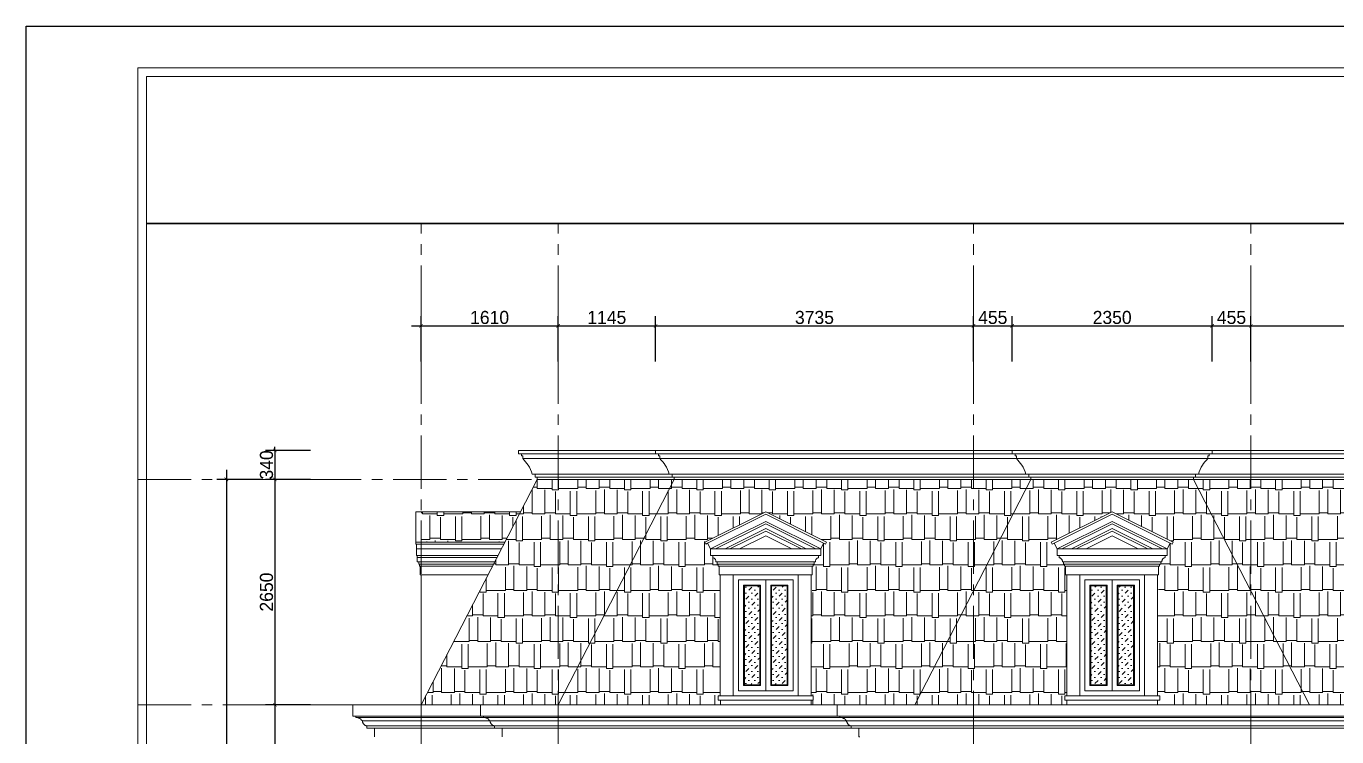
# Model space of a CAD drawing. Header units: millimetres. Extents: x 1832547 to 2001569, y -558009 to -417808.
# Drawn here: x 1876382 to 1891781, y -520421 to -512066 of the extents above; entities that cross this region are included whole.
import ezdxf

# ---------------------------------------------------------------- set-up
doc = ezdxf.new("R2010")
doc.units = ezdxf.units.MM
doc.header["$MEASUREMENT"] = 0
doc.linetypes.add('CENTER', pattern=[2, 1.25, -0.25, 0.25, -0.25])
doc.layers.get('0').update_dxf_attribs({"linetype": 'CONTINUOUS'})
doc.layers.get('DEFPOINTS').update_dxf_attribs({"linetype": 'CONTINUOUS'})
for name, color, linetype, lineweight in [('CA. HATCH', 250, 'CONTINUOUS', 9), ('CA. TUONG', 30, 'CONTINUOUS', 30), ('CA.dim 08', 8, 'CONTINUOUS', 13), ('CA.manh 08', 8, 'CONTINUOUS', 9), ('CA.thay 145', 145, 'CONTINUOUS', 18), ('CA.tim 67', 67, 'CENTER', 9), ('CA.vat lieu 08', 8, 'CONTINUOUS', 5), ('CA_manh 08', 8, 'CONTINUOUS', 9)]:
    doc.layers.add(name, color=color, linetype=linetype, lineweight=lineweight)
doc.styles.get("Standard").update_dxf_attribs({"font": 'roman.shx'})
doc.dimstyles.new('CA 70', dxfattribs={"dimscale": 0.7, "dimtxt": 220, "dimasz": 60, "dimexe": 160, "dimexo": 0, "dimgap": 30, "dimtad": 1, "dimdec": 0, "dimrnd": 5, "dimzin": 0, "dimdsep": 46, "dimtxsty": 'Standard', "dimblk": 'ARCHTICK', "dimcen": 0.09, "dimdle": 160, "dimclrd": 256, "dimclre": 256, "dimclrt": 255, "dimadec": 0, "dimazin": 0, "dimtfac": 1, "dimtdec": 0, "dimtix": 1, "dimtmove": 2, "dimatfit": 3, "dimldrblk": 'DOT', "dimfxl": 600, "dimfxlon": 1, "dimtolj": 1, "dimtzin": 0, "dimarcsym": 0})

# ---------------------------------------------------------------- blocks, each defined once
blk = doc.blocks.new('A$C2d76a15f')
at = {"color": 4, "linetype": 'Continuous', "lineweight": 18}
for p, q in [((27498, 19313), (1212, 19313)), ((1212, 19313), (1212, 453))]:
    blk.add_line(p, q, dxfattribs=at)
for p, q in [((27405, 19220), (1306, 19220)), ((1306, 19220), (1306, 546))]:
    blk.add_line(p, q)
at = {"layer": 'DEFPOINTS', "ltscale": 600}
for p, q in [((0, 0), (0, 19765)), ((0, 19765), (27951, 19765))]:
    blk.add_line(p, q, dxfattribs=at)
blk = doc.blocks.new('_ArchTick')
at = {"color": 1, "linetype": 'ByBlock', "const_width": 0.15}
blk.add_lwpolyline([(-0.5, -0.5), (0.5, 0.5)], dxfattribs=at)
blk = doc.blocks.new('*D120')
at = {"layer": 'CA.manh 08', "lineweight": -2, "transparency": 16777216}
for p, q in [((1879724, -517054), (1879192, -517054)), ((1879304, -517054), (1879304, -517012)), ((1879304, -517054), (1879304, -517394)), ((1879724, -517394), (1879192, -517394)), ((1879304, -517394), (1879304, -517436))]:
    blk.add_line(p, q, dxfattribs=at)
at = {"layer": 'DEFPOINTS', "color": 0, "transparency": 16777216}
for p in [(1882721, -517054), (1879304, -517394), (1882658, -517394)]:
    blk.add_point(p, dxfattribs=at)
at = {"layer": 'CA.manh 08', "lineweight": -2, "transparency": 16777216, "xscale": 42, "yscale": 42, "zscale": 42}
for p, rotation in [((1879304, -517054), 270), ((1879304, -517394), 90)]:
    blk.add_blockref('_ArchTick', p, dxfattribs=dict(at, rotation=rotation))
at = {"layer": 'CA.manh 08', "color": 255, "transparency": 16777216, "insert": (1879206, -517224), "char_height": 154, "attachment_point": 5, "rotation": 90}
blk.add_mtext('\\A1;340', dxfattribs=at)
blk = doc.blocks.new('_DOT')
at = {"color": 1, "linetype": 'ByBlock'}
blk.add_line((-0.5, 0), (-1, 0), dxfattribs=at)
at = {"color": 1, "linetype": 'ByBlock', "const_width": 0.5}
blk.add_lwpolyline([(-0.25, 0, 1), (0.25, 0, 1)], format="xyb", close=True, dxfattribs=at)
blk = doc.blocks.new('*D121')
at = {"layer": 'CA.manh 08', "lineweight": -2, "transparency": 16777216}
for p, q in [((1879724, -517394), (1879192, -517394)), ((1879304, -517282), (1879304, -520156)), ((1879724, -520044), (1879192, -520044))]:
    blk.add_line(p, q, dxfattribs=at)
at = {"layer": 'DEFPOINTS', "color": 0, "transparency": 16777216}
for p in [(1882658, -517394), (1879304, -520044), (1879928, -520044)]:
    blk.add_point(p, dxfattribs=at)
at = {"layer": 'CA.manh 08', "lineweight": -2, "transparency": 16777216, "xscale": 42, "yscale": 42, "zscale": 42}
for p, rotation in [((1879304, -517394), 90), ((1879304, -520044), 270)]:
    blk.add_blockref('_ArchTick', p, dxfattribs=dict(at, rotation=rotation))
at = {"layer": 'CA.manh 08', "color": 255, "transparency": 16777216, "insert": (1879206, -518719), "char_height": 154, "attachment_point": 5, "rotation": 90}
blk.add_mtext('\\A1;2650', dxfattribs=at)
blk = doc.blocks.new('*D122')
at = {"layer": 'CA.manh 08', "lineweight": -2, "transparency": 16777216}
for p, q in [((1879304, -519932), (1879304, -523756)), ((1879724, -520044), (1879192, -520044)), ((1879724, -523644), (1879192, -523644))]:
    blk.add_line(p, q, dxfattribs=at)
at = {"layer": 'DEFPOINTS', "color": 0, "transparency": 16777216}
for p in [(1879928, -520044), (1879304, -523644), (1879928, -523644)]:
    blk.add_point(p, dxfattribs=at)
at = {"layer": 'CA.manh 08', "lineweight": -2, "transparency": 16777216, "xscale": 42, "yscale": 42, "zscale": 42}
for p, rotation in [((1879304, -520044), 90), ((1879304, -523644), 270)]:
    blk.add_blockref('_ArchTick', p, dxfattribs=dict(at, rotation=rotation))
at = {"layer": 'CA.manh 08', "color": 255, "transparency": 16777216, "insert": (1879206, -521844), "char_height": 154, "attachment_point": 5, "rotation": 90}
blk.add_mtext('\\A1;3600', dxfattribs=at)
blk = doc.blocks.new('*D125')
at = {"layer": 'CA.manh 08', "lineweight": -2, "transparency": 16777216}
for p, q in [((1879154, -517394), (1878622, -517394)), ((1878734, -517282), (1878734, -527456)), ((1879154, -527344), (1878622, -527344))]:
    blk.add_line(p, q, dxfattribs=at)
at = {"layer": 'DEFPOINTS', "color": 0, "transparency": 16777216}
for p in [(1879920, -517394), (1878734, -527344), (1879920, -527344)]:
    blk.add_point(p, dxfattribs=at)
at = {"layer": 'CA.manh 08', "lineweight": -2, "transparency": 16777216, "xscale": 42, "yscale": 42, "zscale": 42}
for p, rotation in [((1878734, -517394), 90), ((1878734, -527344), 270)]:
    blk.add_blockref('_ArchTick', p, dxfattribs=dict(at, rotation=rotation))
at = {"layer": 'CA.manh 08', "color": 255, "transparency": 16777216, "insert": (1878636, -522369), "char_height": 154, "attachment_point": 5, "rotation": 90}
blk.add_mtext('\\A1;9950', dxfattribs=at)
blk = doc.blocks.new('W45T5')
at = {"layer": 'CA. HATCH'}
h = blk.add_hatch(dxfattribs=at)
h.set_pattern_fill('MUDST', color=256, scale=200, angle=45, double=1)
h.set_pattern_definition([(45, (-2358.24, 0), (35.355339, 106.0660172), [50, -50, 0, -50, 0, -50])])
h.paths.add_polyline_path([(1976572, -519805), (1976753, -519805), (1976753, -520967), (1976572, -520967)])
h.paths.add_polyline_path([(1977074, -519805), (1976893, -519805), (1976893, -520967), (1977074, -520967)])
at = {"layer": 'CA.thay 145'}
for p, q in [((1976107, -519290), (1976823, -518933)), ((1977538, -519290), (1976823, -518933)), ((1976141, -519302), (1976823, -518961)), ((1977504, -519302), (1976823, -518961)), ((1976516, -519370), (1976823, -519217)), ((1977130, -519370), (1976823, -519217)), ((1976107, -519290), (1976118, -519313)), ((1976118, -519313), (1976141, -519302)), ((1976141, -519302), (1976175, -519370)), ((1976175, -519446), (1976175, -519370)), ((1976175, -519370), (1976232, -519370)), ((1976232, -519370), (1976345, -519370)), ((1976345, -519370), (1976402, -519370)), ((1976402, -519370), (1976516, -519370)), ((1976516, -519370), (1977130, -519370)), ((1977130, -519370), (1977243, -519370)), ((1977243, -519370), (1977300, -519370)), ((1977300, -519370), (1977413, -519370)), ((1977413, -519370), (1977470, -519370)), ((1977504, -519302), (1977470, -519370)), ((1977470, -519446), (1977470, -519370)), ((1977527, -519313), (1977504, -519302)), ((1977538, -519290), (1977527, -519313)), ((1976175, -519446), (1976200, -519446)), ((1976200, -519472), (1976200, -519446)), ((1976200, -519446), (1977445, -519446)), ((1976206, -519473), (1976200, -519472)), ((1976211, -519475), (1976206, -519473)), ((1976216, -519478), (1976211, -519475)), ((1976221, -519482), (1976216, -519478)), ((1976225, -519486), (1976221, -519482)), ((1976229, -519490), (1976225, -519486)), ((1976232, -519495), (1976229, -519490)), ((1976235, -519500), (1976232, -519495)), ((1976236, -519505), (1976235, -519500)), ((1976238, -519511), (1976236, -519505)), ((1976238, -519517), (1976238, -519511)), ((1976238, -519522), (1976238, -519517)), ((1976251, -519522), (1976238, -519522)), ((1976251, -519548), (1976251, -519522)), ((1976264, -519548), (1976251, -519548)), ((1976264, -519548), (1976264, -519573)), ((1977394, -519548), (1977381, -519548)), ((1977381, -519573), (1977381, -519548)), ((1977394, -519548), (1977394, -519522)), ((1977407, -519522), (1977394, -519522)), ((1977409, -519505), (1977407, -519511)), ((1977407, -519511), (1977407, -519517)), ((1977407, -519517), (1977407, -519522)), ((1977411, -519500), (1977409, -519505)), ((1977413, -519495), (1977411, -519500)), ((1977416, -519490), (1977413, -519495)), ((1977420, -519486), (1977416, -519490)), ((1977424, -519482), (1977420, -519486)), ((1977429, -519478), (1977424, -519482)), ((1977434, -519475), (1977429, -519478)), ((1977439, -519473), (1977434, -519475)), ((1977445, -519472), (1977439, -519473)), ((1977445, -519446), (1977445, -519472)), ((1977445, -519446), (1977470, -519446)), ((1976264, -519573), (1976276, -519573)), ((1976276, -519675), (1976276, -519573)), ((1976289, -519675), (1976276, -519675)), ((1976289, -519675), (1976289, -521097)), ((1976442, -519675), (1976289, -519675)), ((1977356, -519675), (1977204, -519675)), ((1977369, -519675), (1977356, -519675)), ((1977356, -519675), (1977356, -521097)), ((1977369, -519675), (1977369, -519573)), ((1977369, -519573), (1977381, -519573)), ((1976265, -521097), (1976265, -521148)), ((1976289, -521097), (1976265, -521097)), ((1976442, -521097), (1976289, -521097)), ((1977204, -521097), (1977356, -521097)), ((1977356, -521097), (1977382, -521097)), ((1977382, -521148), (1977382, -521097)), ((1976265, -521148), (1976290, -521148)), ((1976290, -521148), (1976290, -521202)), ((1976290, -521148), (1977357, -521148)), ((1977357, -521202), (1976290, -521202)), ((1977357, -521202), (1977357, -521148)), ((1977357, -521148), (1977382, -521148))]:
    blk.add_line(p, q, dxfattribs=at)
for points in [[(1976442, -519675), (1977204, -519675), (1977204, -521097), (1976442, -521097)], [(1976502, -519735), (1976823, -519735), (1976823, -521037), (1976502, -521037)], [(1976562, -519795), (1976763, -519795), (1976763, -520977), (1976562, -520977)], [(1977144, -519735), (1976823, -519735), (1976823, -521037), (1977144, -521037)], [(1977084, -519795), (1976883, -519795), (1976883, -520977), (1977084, -520977)]]:
    blk.add_lwpolyline(points, close=True, dxfattribs=at)
at = {"layer": 'CA_manh 08'}
for p, q in [((1976175, -519370), (1976823, -519046)), ((1976232, -519370), (1976823, -519075)), ((1977470, -519370), (1976823, -519046)), ((1977413, -519370), (1976823, -519075)), ((1976345, -519370), (1976823, -519131)), ((1976402, -519370), (1976823, -519160)), ((1977300, -519370), (1976823, -519131)), ((1977243, -519370), (1976823, -519160)), ((1977394, -519522), (1976251, -519522)), ((1977381, -519548), (1976264, -519548)), ((1976276, -519573), (1977369, -519573))]:
    blk.add_line(p, q, dxfattribs=at)
for points in [[(1976567, -519800), (1976758, -519800), (1976758, -520972), (1976567, -520972)], [(1976572, -519805), (1976753, -519805), (1976753, -520967), (1976572, -520967)], [(1977079, -519800), (1976888, -519800), (1976888, -520972), (1977079, -520972)], [(1977074, -519805), (1976893, -519805), (1976893, -520967), (1977074, -520967)]]:
    blk.add_lwpolyline(points, close=True, dxfattribs=at)
blk = doc.blocks.new('*D587')
at = {"layer": 'CA.dim 08', "lineweight": -2, "transparency": 16777216}
for p, q in [((1881022, -516009), (1881022, -515477)), ((1882632, -516009), (1882632, -515477)), ((1880910, -515589), (1882744, -515589))]:
    blk.add_line(p, q, dxfattribs=at)
at = {"layer": 'DEFPOINTS', "color": 0, "transparency": 16777216}
for p in [(1882632, -515589), (1881022, -516528), (1882632, -516528)]:
    blk.add_point(p, dxfattribs=at)
at = {"layer": 'CA.dim 08', "lineweight": -2, "transparency": 16777216, "xscale": 42, "yscale": 42, "zscale": 42, "rotation": 180}
blk.add_blockref('_ArchTick', (1881022, -515589), dxfattribs=at)
at = {"layer": 'CA.dim 08', "lineweight": -2, "transparency": 16777216, "xscale": 42, "yscale": 42, "zscale": 42}
blk.add_blockref('_ArchTick', (1882632, -515589), dxfattribs=at)
at = {"layer": 'CA.dim 08', "color": 255, "transparency": 16777216, "insert": (1881827, -515491), "char_height": 154, "attachment_point": 5}
blk.add_mtext('\\A1;1610', dxfattribs=at)
blk = doc.blocks.new('*D588')
at = {"layer": 'CA.dim 08', "lineweight": -2, "transparency": 16777216}
for p, q in [((1882632, -516009), (1882632, -515477)), ((1883777, -516009), (1883777, -515477)), ((1882520, -515589), (1883889, -515589))]:
    blk.add_line(p, q, dxfattribs=at)
at = {"layer": 'DEFPOINTS', "color": 0, "transparency": 16777216}
for p in [(1883777, -515589), (1882632, -516528), (1883777, -517054)]:
    blk.add_point(p, dxfattribs=at)
at = {"layer": 'CA.dim 08', "lineweight": -2, "transparency": 16777216, "xscale": 42, "yscale": 42, "zscale": 42, "rotation": 180}
blk.add_blockref('_ArchTick', (1882632, -515589), dxfattribs=at)
at = {"layer": 'CA.dim 08', "lineweight": -2, "transparency": 16777216, "xscale": 42, "yscale": 42, "zscale": 42}
blk.add_blockref('_ArchTick', (1883777, -515589), dxfattribs=at)
at = {"layer": 'CA.dim 08', "color": 255, "transparency": 16777216, "insert": (1883204, -515491), "char_height": 154, "attachment_point": 5}
blk.add_mtext('\\A1;1145', dxfattribs=at)
blk = doc.blocks.new('*D589')
at = {"layer": 'CA.dim 08', "lineweight": -2, "transparency": 16777216}
for p, q in [((1883777, -516009), (1883777, -515477)), ((1887512, -516009), (1887512, -515477)), ((1883665, -515589), (1887624, -515589))]:
    blk.add_line(p, q, dxfattribs=at)
at = {"layer": 'DEFPOINTS', "color": 0, "transparency": 16777216}
for p in [(1887512, -515589), (1887512, -516502), (1883777, -517054)]:
    blk.add_point(p, dxfattribs=at)
at = {"layer": 'CA.dim 08', "lineweight": -2, "transparency": 16777216, "xscale": 42, "yscale": 42, "zscale": 42, "rotation": 180}
blk.add_blockref('_ArchTick', (1883777, -515589), dxfattribs=at)
at = {"layer": 'CA.dim 08', "lineweight": -2, "transparency": 16777216, "xscale": 42, "yscale": 42, "zscale": 42}
blk.add_blockref('_ArchTick', (1887512, -515589), dxfattribs=at)
at = {"layer": 'CA.dim 08', "color": 255, "transparency": 16777216, "insert": (1885644, -515491), "char_height": 154, "attachment_point": 5}
blk.add_mtext('\\A1;3735', dxfattribs=at)
blk = doc.blocks.new('*D590')
at = {"layer": 'CA.dim 08', "lineweight": -2, "transparency": 16777216}
for p, q in [((1887512, -516009), (1887512, -515477)), ((1887967, -516009), (1887967, -515477)), ((1887400, -515589), (1888079, -515589))]:
    blk.add_line(p, q, dxfattribs=at)
at = {"layer": 'DEFPOINTS', "color": 0, "transparency": 16777216}
for p in [(1887967, -515589), (1887512, -516502), (1887967, -517054)]:
    blk.add_point(p, dxfattribs=at)
at = {"layer": 'CA.dim 08', "lineweight": -2, "transparency": 16777216, "xscale": 42, "yscale": 42, "zscale": 42, "rotation": 180}
blk.add_blockref('_ArchTick', (1887512, -515589), dxfattribs=at)
at = {"layer": 'CA.dim 08', "lineweight": -2, "transparency": 16777216, "xscale": 42, "yscale": 42, "zscale": 42}
blk.add_blockref('_ArchTick', (1887967, -515589), dxfattribs=at)
at = {"layer": 'CA.dim 08', "color": 255, "transparency": 16777216, "insert": (1887739, -515491), "char_height": 154, "attachment_point": 5}
blk.add_mtext('\\A1;455', dxfattribs=at)
blk = doc.blocks.new('*D591')
at = {"layer": 'CA.dim 08', "lineweight": -2, "transparency": 16777216}
for p, q in [((1887967, -516009), (1887967, -515477)), ((1890317, -516009), (1890317, -515477)), ((1887855, -515589), (1890429, -515589))]:
    blk.add_line(p, q, dxfattribs=at)
at = {"layer": 'DEFPOINTS', "color": 0, "transparency": 16777216}
for p in [(1890317, -515589), (1887967, -517054), (1890317, -517054)]:
    blk.add_point(p, dxfattribs=at)
at = {"layer": 'CA.dim 08', "lineweight": -2, "transparency": 16777216, "xscale": 42, "yscale": 42, "zscale": 42, "rotation": 180}
blk.add_blockref('_ArchTick', (1887967, -515589), dxfattribs=at)
at = {"layer": 'CA.dim 08', "lineweight": -2, "transparency": 16777216, "xscale": 42, "yscale": 42, "zscale": 42}
blk.add_blockref('_ArchTick', (1890317, -515589), dxfattribs=at)
at = {"layer": 'CA.dim 08', "color": 255, "transparency": 16777216, "insert": (1889142, -515491), "char_height": 154, "attachment_point": 5}
blk.add_mtext('\\A1;2350', dxfattribs=at)
blk = doc.blocks.new('*D592')
at = {"layer": 'CA.dim 08', "lineweight": -2, "transparency": 16777216}
for p, q in [((1890317, -516009), (1890317, -515477)), ((1890772, -516009), (1890772, -515477)), ((1890205, -515589), (1890884, -515589))]:
    blk.add_line(p, q, dxfattribs=at)
at = {"layer": 'DEFPOINTS', "color": 0, "transparency": 16777216}
for p in [(1890772, -515589), (1890772, -516792), (1890317, -517054)]:
    blk.add_point(p, dxfattribs=at)
at = {"layer": 'CA.dim 08', "lineweight": -2, "transparency": 16777216, "xscale": 42, "yscale": 42, "zscale": 42, "rotation": 180}
blk.add_blockref('_ArchTick', (1890317, -515589), dxfattribs=at)
at = {"layer": 'CA.dim 08', "lineweight": -2, "transparency": 16777216, "xscale": 42, "yscale": 42, "zscale": 42}
blk.add_blockref('_ArchTick', (1890772, -515589), dxfattribs=at)
at = {"layer": 'CA.dim 08', "color": 255, "transparency": 16777216, "insert": (1890544, -515491), "char_height": 154, "attachment_point": 5}
blk.add_mtext('\\A1;455', dxfattribs=at)
blk = doc.blocks.new('*D593')
at = {"layer": 'CA.dim 08', "lineweight": -2, "transparency": 16777216}
for p, q in [((1890772, -516009), (1890772, -515477)), ((1893467, -516009), (1893467, -515477)), ((1890660, -515589), (1893579, -515589))]:
    blk.add_line(p, q, dxfattribs=at)
at = {"layer": 'DEFPOINTS', "color": 0, "transparency": 16777216}
for p in [(1893467, -515589), (1890772, -516792), (1893467, -517054)]:
    blk.add_point(p, dxfattribs=at)
at = {"layer": 'CA.dim 08', "lineweight": -2, "transparency": 16777216, "xscale": 42, "yscale": 42, "zscale": 42, "rotation": 180}
blk.add_blockref('_ArchTick', (1890772, -515589), dxfattribs=at)
at = {"layer": 'CA.dim 08', "lineweight": -2, "transparency": 16777216, "xscale": 42, "yscale": 42, "zscale": 42}
blk.add_blockref('_ArchTick', (1893467, -515589), dxfattribs=at)
at = {"layer": 'CA.dim 08', "color": 255, "transparency": 16777216, "insert": (1892119, -515491), "char_height": 154, "attachment_point": 5}
blk.add_mtext('\\A1;2695', dxfattribs=at)
blk = doc.blocks.new('*D625')
at = {"layer": 'CA.dim 08', "lineweight": -2, "transparency": 16777216}
for p, q in [((1880222, -520564), (1880222, -521096)), ((1881022, -520564), (1881022, -521096)), ((1880110, -520984), (1881134, -520984))]:
    blk.add_line(p, q, dxfattribs=at)
at = {"layer": 'DEFPOINTS', "color": 0, "transparency": 16777216}
for p in [(1881022, -519575), (1880222, -520044), (1881022, -520984)]:
    blk.add_point(p, dxfattribs=at)
at = {"layer": 'CA.dim 08', "lineweight": -2, "transparency": 16777216, "xscale": 42, "yscale": 42, "zscale": 42, "rotation": 180}
blk.add_blockref('_ArchTick', (1880222, -520984), dxfattribs=at)
at = {"layer": 'CA.dim 08', "lineweight": -2, "transparency": 16777216, "xscale": 42, "yscale": 42, "zscale": 42}
blk.add_blockref('_ArchTick', (1881022, -520984), dxfattribs=at)
at = {"layer": 'CA.dim 08', "color": 255, "transparency": 16777216, "insert": (1880622, -520886), "char_height": 154, "attachment_point": 5}
blk.add_mtext('\\A1;800', dxfattribs=at)

msp = doc.modelspace()

# ---------------------------------------------------------------- hatches: boundary and pattern name
at = {"layer": 'CA.vat lieu 08'}
h = msp.add_hatch(dxfattribs=at)
h.set_pattern_fill('AR-RSHKE', color=256, scale=25)
h.paths.add_polyline_path([(1883996.6, -517393.6), (1882386.6, -517393.6), (1881021.6, -520043.6), (1881721.6, -520043.6), (1881721.6, -520043.6), (1881988.5, -520043.6), (1882631.6, -520043.6)])
h.paths.add_polyline_path([(1884524.6, -518414.8), (1884511.9, -518414.8), (1884511.9, -518389.4), (1884499.2, -518389.4), (1884499.2, -518364), (1884486.5, -518364), (1884486.6, -518358.3), (1884485.9, -518352.5), (1884484.6, -518346.9), (1884482.6, -518341.5), (1884480, -518336.4), (1884476.9, -518331.6), (1884473.1, -518327.2), (1884468.9, -518323.2), (1884464.3, -518319.8), (1884459.3, -518317), (1884454, -518314.8), (1884448.4, -518313.2), (1884448.4, -518287.8), (1884423, -518287.8), (1884423, -518211.6), (1884388.9, -518143.5), (1884366.2, -518154.8), (1884354.9, -518132.1), (1885070.7, -517774.2), (1885786.6, -518132.1), (1885775.2, -518154.8), (1885752.5, -518143.5), (1885718.4, -518211.6), (1885718.4, -518287.8), (1885693, -518287.8), (1885693, -518313.2), (1885687.5, -518314.8), (1885682.2, -518317), (1885677.1, -518319.8), (1885672.5, -518323.2), (1885668.3, -518327.2), (1885664.5, -518331.6), (1885661.4, -518336.4), (1885658.8, -518341.5), (1885656.8, -518346.9), (1885655.5, -518352.5), (1885654.9, -518358.3), (1885654.9, -518364), (1885642.2, -518364), (1885642.2, -518389.4), (1885629.5, -518389.4), (1885629.5, -518414.8), (1885616.8, -518414.8), (1885616.8, -518516.4), (1885604.1, -519938.8), (1885630.4, -519938.8), (1885630.4, -519989.6), (1885605, -519989.6), (1885605, -520043.6), (1885911.6, -520043.6), (1885911.6, -520043.6), (1886178.5, -520043.6), (1886821.6, -520043.6), (1888186.6, -517393.6), (1883996.6, -517393.6), (1882631.6, -520043.6), (1884538.2, -520043.6), (1884538.2, -519989.6), (1884512.8, -519989.6), (1884512.8, -519938.8), (1884537.3, -519938.8), (1884537.3, -518516.4), (1884524.6, -518516.4)])
h.paths.add_polyline_path([(1888595.5, -518414.8), (1888582.8, -518414.8), (1888582.8, -518389.4), (1888570.1, -518389.4), (1888570.1, -518364), (1888557.4, -518364), (1888557.5, -518358.2), (1888556.8, -518352.5), (1888555.5, -518346.9), (1888553.5, -518341.5), (1888550.9, -518336.4), (1888547.8, -518331.6), (1888544, -518327.2), (1888539.8, -518323.2), (1888535.2, -518319.8), (1888530.2, -518317), (1888524.9, -518314.8), (1888519.3, -518313.2), (1888519.3, -518287.8), (1888493.9, -518287.8), (1888493.9, -518211.6), (1888459.8, -518143.5), (1888437.1, -518154.8), (1888425.8, -518132.1), (1889141.6, -517774.2), (1889857.5, -518132.1), (1889846.1, -518154.8), (1889823.4, -518143.5), (1889789.3, -518211.6), (1889789.3, -518287.8), (1889763.9, -518287.8), (1889763.9, -518313.2), (1889758.4, -518314.8), (1889753.1, -518317), (1889748, -518319.8), (1889743.4, -518323.2), (1889739.2, -518327.2), (1889735.5, -518331.6), (1889732.3, -518336.4), (1889729.7, -518341.5), (1889727.7, -518346.9), (1889726.4, -518352.5), (1889725.8, -518358.2), (1889725.8, -518364), (1889713.1, -518364), (1889713.1, -518389.4), (1889700.4, -518389.4), (1889700.4, -518414.8), (1889687.7, -518414.8), (1889687.7, -518516.4), (1889675, -519938.8), (1889701.3, -519938.8), (1889701.3, -519989.6), (1889675.9, -519989.6), (1889675.9, -520043.6), (1891461.6, -520043.6), (1890096.6, -517393.6), (1888186.6, -517393.6), (1886821.6, -520043.6), (1888609.1, -520043.6), (1888609.1, -519989.6), (1888583.7, -519989.6), (1888583.7, -519938.8), (1888608.2, -519938.8), (1888608.2, -518516.4), (1888595.5, -518516.4)])
h.paths.add_polyline_path([(1893246.6, -517393.6), (1890096.6, -517393.6), (1891461.6, -520043.6), (1894611.6, -520043.6)])
h = msp.add_hatch(dxfattribs=at)
h.set_pattern_fill('AR-RSHKE', color=256, scale=25)
h.set_pattern_definition([(0, (-35562.73, 0.009), (637.5, 300), [150, -125, 175, -75, 225, -100]), (0, (-35412.73, 12.5), (637.5, 300), [125, -475, 100, -150]), (0, (-35112.73, -18.74), (637.5, 300), [75, -775]), (90, (-35562.73, 0.009), (-212.5, 300), [287.5, -912.5]), (90, (-35412.73, 0.009), (-212.5, 300), [281.25, -918.75]), (90, (-35287.73, 0.009), (-212.5, 300), [262.5, -937.5]), (90, (-35112.73, -18.74), (-212.5, 300), [287.5, -912.5]), (90, (-35037.73, -18.74), (-212.5, 300), [287.5, -912.5]), (90, (-34812.73, 0.009), (-212.5, 300), [275, -925])])
h.paths.add_polyline_path([(1882190.6, -517774.2), (1881021.6, -517774.2), (1881021.6, -518132.1), (1882006.2, -518132.1)])

# ---------------------------------------------------------------- linework, layer by layer
at = {"layer": 'CA. TUONG'}
msp.add_lwpolyline([(1877794.9, -514383.7), (1903084.1, -514383.7)], dxfattribs=at)
at = {"layer": 'CA.manh 08'}
for points in [[(1882201.7, -517093.6), (1893431.5, -517093.6)], [(1882216.7, -517148.6), (1893416.5, -517148.6)], [(1893271.6, -517333.6), (1882361.6, -517333.6)], [(1882386.6, -517368.6), (1893246.6, -517368.6)], [(1880253.9, -520194.4), (1895489.3, -520194.4)], [(1880331.7, -520234.7), (1895411.6, -520234.6)], [(1880384.2, -520292.5), (1895359.1, -520292.5)]]:
    msp.add_lwpolyline(points, dxfattribs=at)
at = {"layer": 'CA.thay 145'}
for p, q in [((1882166.7, -517053.6), (1882386.6, -517053.6)), ((1883776.7, -517053.6), (1883996.6, -517053.6)), ((1887966.7, -517053.6), (1888186.6, -517053.6)), ((1890316.5, -517053.6), (1890096.6, -517053.6)), ((1882191.8, -517774.2), (1880959.7, -517774.2)), ((1880959.7, -518132.1), (1880959.7, -517774.2)), ((1882007.4, -518132.1), (1880959.7, -518132.1)), ((1880959.7, -518154.8), (1880959.7, -518132.1)), ((1880968.6, -518154.8), (1880959.7, -518154.8)), ((1880968.6, -518211.6), (1880968.6, -518154.8)), ((1881995.7, -518154.8), (1880968.6, -518154.8)), ((1880968.6, -518287.8), (1880968.6, -518211.6)), ((1880977.4, -518287.8), (1880968.6, -518287.8)), ((1880977.4, -518313.2), (1880977.4, -518287.8)), ((1880977.4, -518364), (1880977.4, -518313.2)), ((1880995.1, -518364), (1880977.4, -518364)), ((1880995.1, -518389.4), (1880995.1, -518364)), ((1881003.9, -518389.4), (1880995.1, -518389.4)), ((1881003.9, -518414.8), (1881003.9, -518389.4)), ((1881012.8, -518414.8), (1881003.9, -518414.8)), ((1881012.8, -518516.4), (1881012.8, -518414.8)), ((1881861.8, -518414.8), (1881012.8, -518414.8)), ((1881021.6, -518516.4), (1881012.8, -518516.4)), ((1881809.4, -518516.4), (1881021.6, -518516.4)), ((1881021.6, -518516.4), (1881021.6, -520043.6))]:
    msp.add_line(p, q, dxfattribs=at)
for points in [[(1882386.6, -517393.6), (1882386.6, -517368.6), (1882361.6, -517368.6), (1882361.6, -517333.6), (1882326.6, -517333.6, 0.0785534), (1882281.1, -517226.9, 0.046867), (1882216.7, -517148.6), (1882216.7, -517118.6), (1882201.7, -517118.6), (1882201.7, -517093.6), (1882166.7, -517093.6), (1882166.7, -517053.6)], [(1883996.6, -517393.6), (1883996.6, -517368.6), (1883971.6, -517368.6), (1883971.6, -517333.6), (1883936.6, -517333.6, 0.0785534), (1883891.1, -517226.9, 0.046867), (1883826.7, -517148.6), (1883826.7, -517118.6), (1883811.7, -517118.6), (1883811.7, -517093.6), (1883776.7, -517093.6), (1883776.7, -517053.6)], [(1888186.6, -517393.6), (1888186.6, -517368.6), (1888161.6, -517368.6), (1888161.6, -517333.6), (1888126.6, -517333.6, 0.0785534), (1888081.1, -517226.9, 0.046867), (1888016.7, -517148.6), (1888016.7, -517118.6), (1888001.7, -517118.6), (1888001.7, -517093.6), (1887966.7, -517093.6), (1887966.7, -517053.6)], [(1890096.6, -517393.6), (1890096.6, -517368.6), (1890121.6, -517368.6), (1890121.6, -517333.6), (1890156.6, -517333.6, -0.0785534), (1890202.2, -517226.9, -0.046867), (1890266.5, -517148.6), (1890266.5, -517118.6), (1890281.5, -517118.6), (1890281.5, -517093.6), (1890316.5, -517093.6), (1890316.5, -517053.6)]]:
    msp.add_lwpolyline(points, format="xyb", dxfattribs=at)
for points in [[(1882386.6, -517053.6), (1883776.7, -517053.6)], [(1893246.6, -517053.6), (1883996.6, -517053.6)], [(1881021.6, -520043.6), (1882386.6, -517393.6)], [(1893246.6, -517393.6), (1882386.6, -517393.6)], [(1882631.6, -520043.6), (1883996.6, -517393.6)], [(1886821.6, -520043.6), (1888186.6, -517393.6)], [(1888186.6, -517393.6), (1890096.6, -517393.6)], [(1891461.6, -520043.6), (1890096.6, -517393.6)], [(1882191.8, -517774.2), (1880959.7, -517774.2)], [(1880221.6, -520043.6), (1895521.6, -520043.6)], [(1880488.5, -520043.6), (1880488.5, -520043.6), (1880221.6, -520043.6), (1880221.6, -520177.7), (1880253.9, -520177.7), (1880253.9, -520194.4), (1880272.5, -520194.4), (1880278.9, -520196.1), (1880285.2, -520198.3), (1880291.3, -520200.9), (1880297.2, -520203.9), (1880303, -520207.2), (1880308.5, -520211), (1880313.7, -520215.1), (1880318.7, -520219.5), (1880323.3, -520224.3), (1880327.7, -520229.3), (1880331.7, -520234.7), (1880332.4, -520239.2), (1880333.4, -520243.7), (1880334.7, -520248.2), (1880336.4, -520252.5), (1880338.3, -520256.7), (1880340.5, -520260.8), (1880343, -520264.7), (1880345.7, -520268.4), (1880348.7, -520271.9), (1880351.9, -520275.2), (1880355.4, -520278.3), (1880359, -520281.2), (1880362.8, -520283.8), (1880366.8, -520286.1), (1880371, -520288.1), (1880375.3, -520289.9), (1880379.7, -520291.3), (1880384.2, -520292.5), (1880384.2, -520318.7), (1880407.4, -520318.8), (1880473.5, -520318.8), (1880473.5, -520420.8)], [(1880221.6, -520177.7), (1895521.6, -520177.7)], [(1881988.5, -520043.6), (1881988.5, -520043.6), (1881721.6, -520043.6), (1881721.6, -520177.7), (1881753.9, -520177.7), (1881753.9, -520194.4), (1881772.5, -520194.4), (1881778.9, -520196.1), (1881785.2, -520198.3), (1881791.3, -520200.9), (1881797.2, -520203.9), (1881803, -520207.2), (1881808.5, -520211), (1881813.7, -520215.1), (1881818.7, -520219.5), (1881823.3, -520224.3), (1881827.7, -520229.3), (1881831.7, -520234.6), (1881832.4, -520239.2), (1881833.4, -520243.7), (1881834.7, -520248.2), (1881836.4, -520252.5), (1881838.3, -520256.7), (1881840.5, -520260.8), (1881843, -520264.7), (1881845.7, -520268.4), (1881848.7, -520271.9), (1881851.9, -520275.2), (1881855.4, -520278.3), (1881859, -520281.2), (1881862.8, -520283.8), (1881866.8, -520286.1), (1881871, -520288.1), (1881875.3, -520289.9), (1881879.7, -520291.3), (1881884.2, -520292.5), (1881884.2, -520318.7), (1881907.4, -520318.8), (1881973.5, -520318.8), (1881973.5, -520420.8)], [(1886178.5, -520043.6), (1886178.5, -520043.6), (1885911.6, -520043.6), (1885911.6, -520177.7), (1885943.9, -520177.7), (1885943.9, -520194.4), (1885962.5, -520194.4), (1885968.9, -520196.1), (1885975.2, -520198.3), (1885981.3, -520200.9), (1885987.2, -520203.9), (1885993, -520207.2), (1885998.5, -520211), (1886003.7, -520215.1), (1886008.7, -520219.5), (1886013.3, -520224.3), (1886017.7, -520229.3), (1886021.7, -520234.6), (1886022.4, -520239.2), (1886023.4, -520243.7), (1886024.7, -520248.1), (1886026.4, -520252.5), (1886028.3, -520256.7), (1886030.5, -520260.8), (1886033, -520264.7), (1886035.7, -520268.4), (1886038.7, -520271.9), (1886041.9, -520275.2), (1886045.4, -520278.3), (1886049, -520281.2), (1886052.8, -520283.8), (1886056.8, -520286.1), (1886061, -520288.1), (1886065.3, -520289.9), (1886069.7, -520291.3), (1886074.2, -520292.5), (1886074.2, -520318.7), (1886097.4, -520318.8), (1886163.5, -520318.8), (1886163.5, -520420.8), (1886178.5, -520420.8), (1886178.5, -520420.8)], [(1880473.5, -520318.8), (1895269.7, -520318.8)]]:
    msp.add_lwpolyline(points, dxfattribs=at)
at = {"layer": 'CA.tim 67', "ltscale": 500}
for p, q in [((1881021.6, -531504.3), (1881021.6, -514383.7)), ((1882631.6, -531504.3), (1882631.6, -514383.7)), ((1887511.6, -531504.3), (1887511.6, -514383.7)), ((1890771.6, -531504.3), (1890771.6, -514383.7))]:
    msp.add_line(p, q, dxfattribs=at)
for points in [[(1877694.1, -517393.6), (1903156.2, -517393.6)], [(1877694.1, -520043.6), (1903156.2, -520043.6)]]:
    msp.add_lwpolyline(points, dxfattribs=at)
at = {"layer": 'CA_manh 08'}
for p, q in [((1880968.6, -518211.6), (1881966.4, -518211.6)), ((1881927.2, -518287.8), (1880977.4, -518287.8)), ((1881914.1, -518313.2), (1880977.4, -518313.2)), ((1881887.9, -518364), (1880995.1, -518364)), ((1881874.9, -518389.4), (1881003.9, -518389.4))]:
    msp.add_line(p, q, dxfattribs=at)

# ---------------------------------------------------------------- block references
for p in [(-91751.9, 1158.4), (-87681, 1158.4)]:
    msp.add_blockref('W45T5', p)
at = {"layer": 'CA.thay 145', "xscale": 1.082069156961423, "yscale": 1.082069156961423, "zscale": 1.082069156961423}
msp.add_blockref('A$C2d76a15f', (1876382.2, -533453.1), dxfattribs=at)

# ---------------------------------------------------------------- dimensions: what is measured, and where the dimension line sits
at = {"layer": 'CA.dim 08'}
for base, p1, p2, picture, middle in [((1882631.6, -515589.1), (1881021.6, -516528.2), (1882631.6, -516528.2), '*D587', (1881826.6, -515491.1)), ((1883776.7, -515589.1), (1882631.6, -516528.2), (1883776.7, -517053.6), '*D588', (1883204.2, -515491.1)), ((1887511.6, -515589.1), (1883776.7, -517053.6), (1887511.6, -516502.3), '*D589', (1885644.2, -515491.1)), ((1887966.7, -515589.1), (1887511.6, -516502.3), (1887966.7, -517053.6), '*D590', (1887739.2, -515491.1)), ((1890316.5, -515589.1), (1887966.7, -517053.6), (1890316.5, -517053.6), '*D591', (1889141.6, -515491.1)), ((1890771.6, -515589.1), (1890316.5, -517053.6), (1890771.6, -516792.3), '*D592', (1890544.1, -515491.1)), ((1893466.5, -515589.1), (1890771.6, -516792.3), (1893466.5, -517053.6), '*D593', (1892119.1, -515491.1)), ((1881021.6, -520983.8), (1880221.6, -520043.6), (1881021.6, -519574.6), '*D625', (1880621.6, -520885.8))]:
    dim = msp.add_linear_dim(base=base, p1=p1, p2=p2, dimstyle='CA 70', dxfattribs=at)
    dim.commit()
    dim.dimension.update_dxf_attribs({"geometry": picture, "text_midpoint": middle})
at = {"layer": 'CA.manh 08'}
for base, p1, p2, picture, middle in [((1879303.6, -517393.6), (1882721.1, -517053.6), (1882657.9, -517393.6), '*D120', (1879205.6, -517223.6)), ((1878734.4, -527343.6), (1879920.4, -517393.6), (1879920.4, -527343.6), '*D125', (1878636.4, -522368.6)), ((1879303.6, -520043.6), (1882657.9, -517393.6), (1879927.7, -520043.6), '*D121', (1879205.6, -518718.6)), ((1879303.6, -523643.6), (1879927.7, -520043.6), (1879927.7, -523643.6), '*D122', (1879205.6, -521843.6))]:
    dim = msp.add_linear_dim(base=base, p1=p1, p2=p2, angle=90, dimstyle='CA 70', dxfattribs=at)
    dim.commit()
    dim.dimension.update_dxf_attribs({"geometry": picture, "text_midpoint": middle})

doc.saveas('drawing.dxf')
